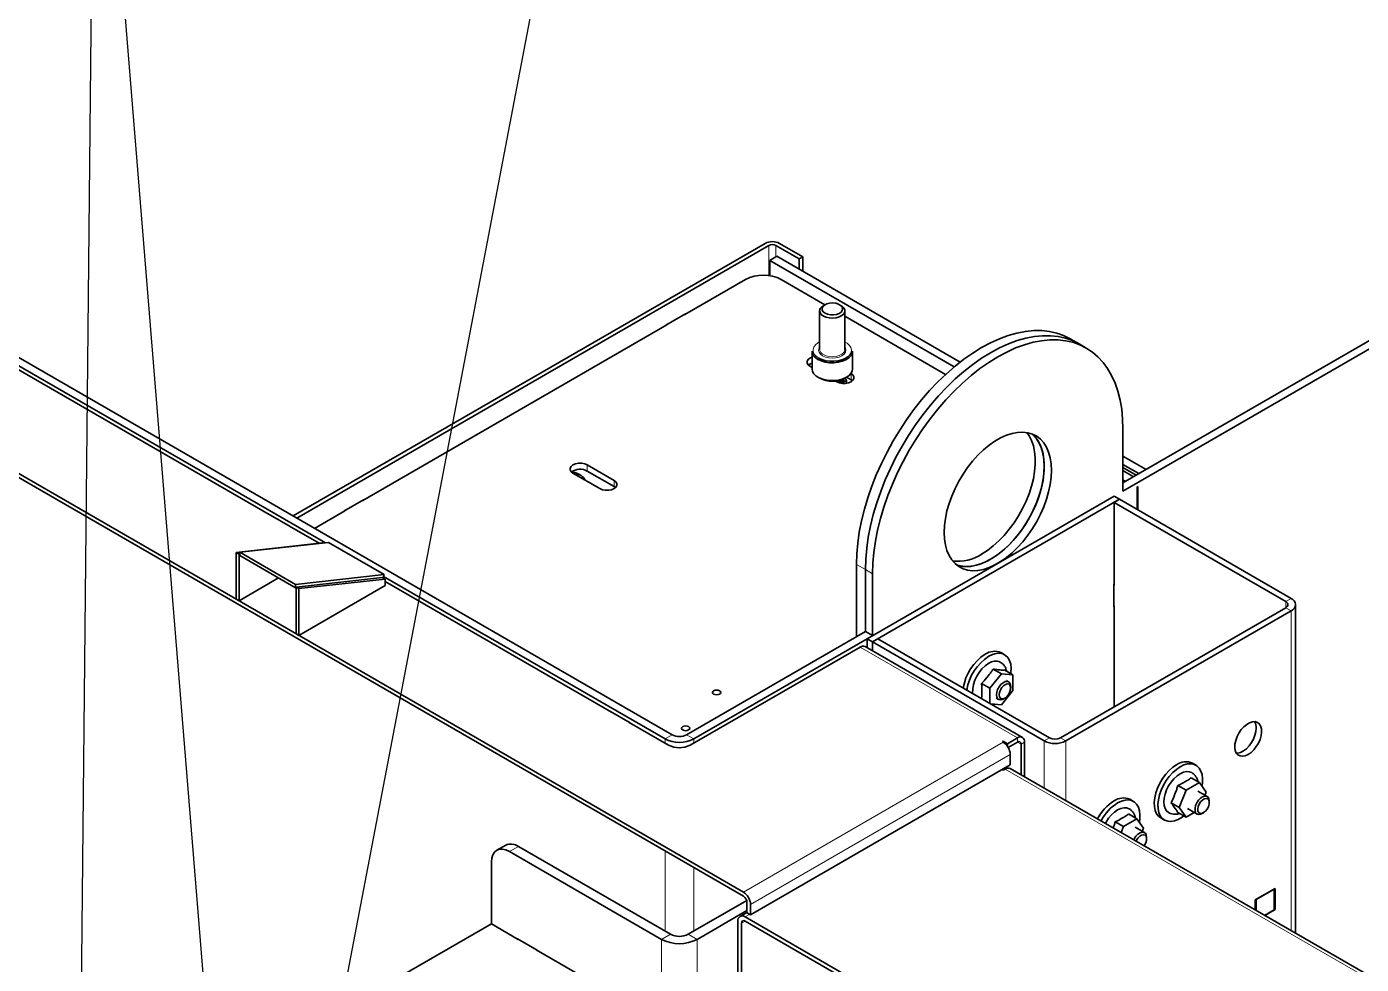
# Paper-space layout 'Blatt1' of a CAD drawing. Header units: millimetres. Extents: x 0 to 1189, y 0 to 841.
# Drawn here: x 902.4 to 1008, y 680.8 to 754.9 of the extents above; entities that cross this region are included whole.
import ezdxf

# ---------------------------------------------------------------- set-up
doc = ezdxf.new("R2010")
doc.units = ezdxf.units.MM
doc.layers.add('BESCHRIFTUNG', color=5, linetype='Continuous')
doc.dimstyles.new('SLDDIMSTYLE0', dxfattribs={"dimtxt": 0.18, "dimasz": 0.7, "dimexe": 0, "dimexo": 0.0625, "dimgap": 0, "dimtad": 0, "dimtih": 1, "dimtoh": 1, "dimdec": 0, "dimrnd": 1e-09, "dimzin": 0, "dimdsep": 46, "dimtxsty": 'Standard', "dimblk1": 'DOT', "dimblk2": 'DOT', "dimsah": 1, "dimcen": 0.09, "dimadec": 0, "dimazin": 0, "dimtfac": 0.7, "dimtdec": 0, "dimtofl": 0, "dimtmove": 0, "dimatfit": 3, "dimldrblk": 'DOT', "dimfxl": 1, "dimfrac": 2, "dimtolj": 1, "dimtzin": 0, "dimarcsym": 0})

# ---------------------------------------------------------------- blocks, each defined once
blk = doc.blocks.new('_Dot')
at = {"color": 0, "linetype": 'ByBlock', "lineweight": -2}
blk.add_line((-0.5, 0), (-1, 0), dxfattribs=at)
at = {"color": 0, "linetype": 'ByBlock', "const_width": 0.5}
blk.add_lwpolyline([(-0.25, 0, 1), (0.25, 0, 1)], format="xyb", close=True, dxfattribs=at)

psp = doc.layouts.new('Blatt1')

# ---------------------------------------------------------------- linework, layer by layer
at = {"color": 7, "linetype": 'Continuous', "lineweight": 35}
for p, q in [((989.124, 718.859), (1047.107, 752.332)), ((989.124, 718.206), (1047.672, 752.005)), ((867.219, 748.74), (953.486, 698.939)), ((869.937, 737.994), (959.115, 686.513)), ((869.937, 737.668), (959.115, 686.187)), ((960.839, 737.789), (923.513, 716.241)), ((961.122, 737.626), (923.796, 716.078)), ((961.688, 737.626), (963.526, 736.565)), ((963.809, 736.728), (961.971, 737.789)), ((961.193, 736.442), (961.759, 736.769)), ((976.249, 728.404), (961.759, 736.769)), ((963.809, 736.728), (963.526, 736.565)), ((963.526, 735.748), (963.526, 736.565)), ((963.809, 735.585), (963.809, 736.728)), ((888.583, 735.753), (926.065, 714.116)), ((961.193, 736.442), (961.193, 735.234)), ((961.193, 736.442), (975.777, 728.023)), ((959.284, 734.932), (954.476, 732.156)), ((965.565, 732.938), (962.112, 734.932)), ((965.143, 732.455), (965.143, 729.405)), ((965.566, 732.939), (965.436, 732.864)), ((966.85, 732.864), (966.72, 732.939)), ((967.143, 729.405), (967.143, 732.455)), ((953.061, 731.339), (929.02, 717.461)), ((952.991, 731.315), (954.546, 732.213)), ((952.991, 731.299), (952.991, 731.315)), ((953.047, 731.348), (953.061, 731.339)), ((954.476, 732.156), (954.461, 732.164)), ((954.546, 732.213), (954.546, 732.197)), ((975.105, 727.431), (967.143, 732.028)), ((921.807, 716.247), (896.351, 730.942)), ((985.658, 729.842), (984.951, 730.25)), ((964.543, 729.274), (964.543, 727.87)), ((965.143, 729.405), (965.144, 729.379)), ((967.743, 727.87), (967.743, 729.274)), ((986.224, 729.515), (985.658, 729.842)), ((964.375, 728.074), (964.543, 727.977)), ((965.011, 727.217), (965.153, 727.135)), ((967.133, 727.135), (967.274, 727.217)), ((967.258, 726.962), (967.168, 727.156)), ((967.628, 727.012), (967.274, 727.217)), ((967.628, 727.502), (967.616, 727.509)), ((966.39, 726.911), (966.496, 726.849)), ((967.258, 726.962), (966.855, 726.73)), ((967.258, 726.962), (967.258, 726.728)), ((967.74, 726.931), (967.628, 727.012)), ((989.124, 723.105), (989.124, 718.206)), ((990.953, 719.915), (989.124, 720.971)), ((948.889, 719.053), (946.768, 720.277)), ((948.889, 718.563), (946.768, 719.787)), ((989.124, 720.318), (990.387, 719.589)), ((989.124, 720.073), (990.175, 719.466)), ((989.124, 719.828), (989.963, 719.344)), ((945.637, 719.624), (947.758, 718.399)), ((946.283, 719.437), (946, 719.6)), ((989.124, 719.093), (989.326, 718.976)), ((949.002, 718.481), (948.889, 718.563)), ((968.9, 706.537), (988.417, 717.803)), ((969.325, 706.292), (988.841, 717.558)), ((988.841, 717.558), (988.417, 717.803)), ((988.841, 717.558), (988.417, 717.313)), ((988.841, 717.558), (1002.417, 709.721)), ((990.312, 718.565), (990.255, 718.533)), ((990.255, 718.533), (990.255, 716.742)), ((990.312, 716.709), (990.312, 718.565)), ((927.605, 716.644), (925.211, 715.262)), ((927.535, 716.62), (929.09, 717.518)), ((927.535, 716.603), (927.535, 716.62)), ((927.591, 716.652), (927.605, 716.644)), ((929.02, 717.461), (929.006, 717.469)), ((929.09, 717.518), (929.09, 717.501)), ((988.417, 717.313), (1001.993, 709.476)), ((988.417, 710.781), (988.417, 717.313)), ((921.736, 716.288), (921.736, 716.304)), ((921.736, 716.304), (923.292, 715.406)), ((921.821, 716.255), (921.807, 716.247)), ((923.221, 715.43), (923.236, 715.438)), ((925.563, 714.079), (923.221, 715.43)), ((923.292, 715.406), (923.292, 715.389)), ((925.838, 714.109), (919.022, 713.354)), ((919.022, 713.354), (919.022, 709.659)), ((919.234, 713.232), (919.022, 713.354)), ((919.304, 713.367), (926.315, 714.143)), ((919.304, 713.103), (919.304, 713.367)), ((923.689, 710.836), (919.304, 713.367)), ((925.865, 714.093), (925.838, 714.109)), ((930.699, 711.612), (926.315, 714.143)), ((919.304, 713.24), (919.234, 713.232)), ((919.234, 713.232), (919.234, 709.536)), ((923.689, 710.572), (919.304, 713.103)), ((968.052, 706.695), (968.052, 712.41)), ((919.234, 709.536), (922.358, 711.34)), ((930.699, 711.612), (923.689, 710.836)), ((923.759, 710.619), (930.575, 711.374)), ((923.971, 710.497), (930.787, 711.252)), ((930.575, 711.374), (930.787, 711.252)), ((930.622, 711.347), (930.699, 711.612)), ((930.656, 711.465), (952.92, 698.612)), ((930.787, 711.252), (930.787, 710.736)), ((968.759, 707.103), (968.759, 712.002)), ((969.325, 706.782), (969.325, 711.676)), ((923.689, 710.836), (923.689, 710.572)), ((923.689, 710.572), (923.759, 710.58)), ((923.759, 710.619), (923.759, 706.924)), ((923.971, 710.497), (923.759, 710.619)), ((923.971, 706.801), (930.787, 710.736)), ((923.971, 710.497), (923.971, 706.801)), ((948.677, 700.735), (930.787, 711.063)), ((988.403, 710.854), (988.417, 710.863)), ((988.403, 709.058), (988.403, 710.854)), ((988.403, 710.789), (988.417, 710.781)), ((919.234, 709.536), (919.022, 709.659)), ((988.417, 709.148), (988.403, 709.156)), ((988.417, 701.148), (988.417, 709.148)), ((1002.769, 683.252), (1002.769, 709.231)), ((1001.993, 708.986), (984.174, 698.699)), ((984.598, 698.454), (1002.417, 708.741)), ((988.417, 709.066), (988.403, 709.058)), ((954.617, 698.939), (968.759, 707.103)), ((969.32, 706.779), (968.759, 707.103)), ((923.971, 706.801), (923.759, 706.924)), ((955.183, 698.612), (968.9, 706.532)), ((969.325, 706.292), (968.9, 706.537)), ((968.9, 705.822), (968.9, 706.537)), ((969.749, 706.537), (969.325, 706.292)), ((969.325, 705.577), (969.325, 706.292)), ((969.325, 706.292), (982.901, 698.454)), ((969.749, 706.537), (983.325, 698.699)), ((968.335, 705.878), (954.9, 698.122)), ((981.18, 698.734), (968.735, 705.918)), ((979.767, 705.272), (979.484, 705.435)), ((978.858, 704.136), (979.507, 703.761)), ((979.414, 704.073), (979.275, 704.085)), ((979.777, 704.053), (980.426, 703.679)), ((977.938, 702.992), (978.588, 702.617)), ((978.495, 703.635), (978.355, 703.461)), ((979.507, 703.761), (978.588, 702.617)), ((980.426, 703.679), (979.507, 703.761)), ((980.081, 703.127), (979.907, 703.228)), ((980.426, 702.453), (980.426, 703.679)), ((977.966, 702.457), (977.966, 702.27)), ((978.588, 702.617), (978.588, 701.434)), ((979.107, 701.842), (979.282, 701.741)), ((979.507, 701.309), (980.426, 702.453)), ((979.682, 701.781), (979.79, 701.844)), ((980.247, 702.636), (980.247, 702.761)), ((948.607, 700.776), (948.607, 700.792)), ((948.607, 700.792), (950.162, 699.894)), ((948.691, 700.743), (948.677, 700.735)), ((978.675, 701.384), (979.507, 701.309)), ((978.842, 701.287), (978.931, 701.361)), ((950.091, 699.919), (950.106, 699.927)), ((953.203, 698.122), (950.091, 699.919)), ((950.162, 699.894), (950.162, 699.878)), ((979.988, 698.237), (980.78, 698.694)), ((979.592, 698.4), (979.649, 698.433)), ((979.649, 698.367), (979.592, 698.4)), ((979.649, 698.433), (979.988, 698.237)), ((979.649, 698.367), (979.649, 698.433)), ((979.988, 698.041), (979.988, 698.237)), ((980.049, 697.945), (980.78, 698.367)), ((981.063, 698.204), (981.063, 695.783)), ((981.346, 698.367), (981.346, 695.619)), ((959.68, 684.717), (980.214, 696.571)), ((980.214, 696.571), (980.214, 697.388)), ((994.899, 696.536), (994.616, 696.699)), ((979.57, 696.199), (979.655, 696.15)), ((979.655, 696.15), (979.806, 696.237)), ((1085.107, 635.719), (980.206, 696.277)), ((994.521, 695.542), (995.17, 695.167)), ((993.261, 694.334), (993.18, 694.126)), ((993.459, 694.929), (994.108, 694.555)), ((994.108, 694.555), (993.578, 693.187)), ((994.098, 695.267), (993.936, 695.174)), ((995.17, 695.167), (994.108, 694.555)), ((995.779, 694.065), (995.039, 694.492)), ((995.701, 694.412), (995.17, 695.167)), ((995.605, 694.166), (995.701, 694.412)), ((989.949, 693.679), (989.667, 693.842)), ((992.928, 693.562), (993.578, 693.187)), ((995.945, 693.574), (995.945, 693.699)), ((989.148, 692.409), (988.986, 692.316)), ((990.22, 692.31), (989.159, 691.697)), ((989.571, 692.685), (990.22, 692.31)), ((990.751, 691.555), (990.22, 692.31)), ((992.116, 692.369), (992.399, 692.206)), ((993.18, 693.226), (993.261, 693.111)), ((993.459, 692.806), (994.108, 692.432)), ((993.578, 693.187), (994.108, 692.432)), ((994.108, 692.432), (994.759, 692.807)), ((994.239, 693.107), (994.979, 692.679)), ((995.379, 692.719), (995.488, 692.782)), ((988.509, 692.072), (989.159, 691.697)), ((989.159, 691.697), (988.972, 691.217)), ((990.829, 691.208), (990.089, 691.635)), ((990.655, 691.308), (990.751, 691.555)), ((940.323, 690.218), (939.616, 689.81)), ((953.344, 683.18), (941.323, 690.119)), ((990.995, 690.716), (990.995, 690.841)), ((952.637, 682.772), (940.616, 689.711)), ((939.202, 683.987), (939.202, 688.894)), ((1001.145, 686.793), (999.589, 685.894)), ((999.589, 685.894), (999.589, 685.088)), ((999.66, 685.919), (999.646, 685.927)), ((1001.074, 686.735), (999.66, 685.919)), ((999.66, 685.919), (999.66, 685.047)), ((1001.074, 686.735), (1001.06, 686.744)), ((1001.074, 685.102), (1001.074, 686.735)), ((1001.145, 685.127), (1001.145, 686.793)), ((959.373, 685.844), (954.758, 683.18)), ((959.397, 685.041), (955.465, 682.772)), ((959.397, 684.901), (958.846, 684.583)), ((959.397, 684.88), (959.397, 685.697)), ((959.397, 684.88), (959.68, 684.717)), ((959.68, 684.717), (959.68, 685.534)), ((1000.319, 684.666), (1001.074, 685.102)), ((1000.333, 684.658), (1001.145, 685.127)), ((1001.074, 685.168), (1001.145, 685.127)), ((939.195, 683.991), (930.795, 679.142)), ((941.316, 682.766), (939.195, 683.991)), ((958.68, 684.216), (958.68, 674.026)), ((958.963, 684.053), (958.963, 673.863)), ((1056.905, 628.166), (959.246, 684.543)), ((1056.905, 627.839), (959.246, 684.216)), ((941.253, 682.811), (942.808, 681.913)), ((941.253, 682.803), (941.253, 682.811)), ((941.316, 682.766), (941.323, 682.771)), ((942.738, 681.954), (942.73, 681.95)), ((952.637, 676.231), (942.73, 681.95)), ((942.808, 681.913), (942.808, 681.905))]:
    psp.add_line(p, q, dxfattribs=at)
at = {"color": 8, "linetype": 'Continuous', "lineweight": 18}
for p, q in [((961.122, 737.626), (961.122, 735.244)), ((961.688, 736.728), (961.688, 737.626)), ((967.628, 727.012), (967.628, 727.502)), ((946.768, 719.787), (946.768, 720.277)), ((948.889, 718.563), (948.889, 719.053)), ((968.052, 712.41), (968.759, 712.002)), ((969.325, 711.676), (968.759, 712.002)), ((1001.993, 709.476), (1002.417, 709.721)), ((1001.993, 709.476), (1001.993, 708.986)), ((1001.993, 708.986), (1002.417, 708.741)), ((1002.417, 683.455), (1002.417, 708.741)), ((980.78, 698.694), (968.335, 705.878)), ((952.92, 698.612), (953.486, 698.939)), ((952.92, 698.612), (952.92, 698.286)), ((954.617, 698.939), (955.183, 698.612)), ((955.183, 698.612), (955.183, 698.286)), ((980.78, 698.367), (980.78, 698.694)), ((983.325, 698.699), (982.901, 698.454)), ((984.174, 698.699), (984.598, 698.454)), ((959.115, 686.513), (979.649, 698.367)), ((980.78, 698.367), (981.063, 698.204)), ((981.063, 698.204), (981.346, 698.367)), ((982.901, 694.721), (982.901, 698.454)), ((984.598, 693.742), (984.598, 698.454)), ((959.68, 685.534), (980.214, 697.388)), ((1084.731, 635.666), (979.806, 696.237)), ((941.323, 690.119), (940.616, 689.711)), ((952.92, 689.763), (952.92, 683.425)), ((955.183, 688.457), (955.183, 683.425)), ((958.963, 684.053), (959.246, 684.216)), ((959.614, 684.755), (959.246, 684.543)), ((952.637, 682.772), (953.344, 683.18)), ((952.637, 682.772), (952.637, 676.231)), ((955.465, 682.772), (954.758, 683.18)), ((955.465, 676.231), (955.465, 682.772))]:
    psp.add_line(p, q, dxfattribs=at)
at = {"color": 7, "linetype": 'Continuous', "lineweight": 35, "flags": 128}
for points in [[(965.436, 732.047), (965.271, 732.172), (965.171, 732.319), (965.143, 732.475), (965.19, 732.63), (965.307, 732.772), (965.436, 732.864)], [(965.566, 732.273), (965.761, 732.189), (965.991, 732.143), (966.234, 732.138), (966.469, 732.174), (966.675, 732.249), (966.834, 732.355), (966.931, 732.484), (966.958, 732.623), (966.913, 732.761), (966.799, 732.885), (966.627, 732.985), (966.412, 733.05), (966.173, 733.076), (965.932, 733.061), (965.709, 733.005), (965.524, 732.913), (965.395, 732.794), (965.332, 732.658), (965.341, 732.518), (965.421, 732.386), (965.566, 732.273)], [(966.85, 732.864), (966.94, 732.804), (967.073, 732.667), (967.138, 732.514), (967.128, 732.357), (967.046, 732.207), (966.896, 732.076), (966.691, 731.973), (966.445, 731.905), (966.177, 731.878), (965.906, 731.895), (965.653, 731.952), (965.436, 732.047)], [(968.052, 712.41), (968.077, 713.241), (968.153, 714.096), (968.278, 714.971), (968.453, 715.863), (968.676, 716.766), (968.947, 717.676), (969.263, 718.588), (969.623, 719.498), (970.027, 720.401), (970.47, 721.292), (970.951, 722.168), (971.469, 723.022), (972.019, 723.852), (972.599, 724.652), (973.207, 725.42), (973.839, 726.15), (974.492, 726.839), (975.162, 727.484), (975.847, 728.081), (976.543, 728.627), (977.245, 729.12), (977.951, 729.557), (978.658, 729.935), (979.36, 730.254), (980.056, 730.51), (980.74, 730.704), (981.411, 730.833), (982.064, 730.898), (982.696, 730.897), (983.304, 730.832), (983.884, 730.702), (984.434, 730.507), (984.951, 730.25)], [(968.759, 712.002), (968.784, 712.832), (968.86, 713.687), (968.985, 714.563), (969.16, 715.454), (969.383, 716.357), (969.654, 717.268), (969.97, 718.18), (970.331, 719.09), (970.734, 719.993), (971.177, 720.884), (971.659, 721.759), (972.176, 722.614), (972.726, 723.444), (973.307, 724.244), (973.914, 725.012), (974.546, 725.742), (975.199, 726.431), (975.87, 727.076), (976.554, 727.673), (977.25, 728.219), (977.952, 728.712), (978.659, 729.149), (979.365, 729.527), (980.067, 729.846), (980.763, 730.102), (981.448, 730.296), (982.118, 730.425), (982.771, 730.49), (983.403, 730.489), (984.011, 730.424), (984.591, 730.293), (985.141, 730.099), (985.658, 729.842)], [(968.759, 712.002), (968.784, 712.832), (968.86, 713.687), (968.985, 714.563), (969.16, 715.454), (969.383, 716.357), (969.654, 717.268), (969.97, 718.18), (970.331, 719.09), (970.734, 719.993), (971.177, 720.884), (971.659, 721.759), (972.176, 722.614), (972.726, 723.444), (973.307, 724.244), (973.914, 725.012), (974.546, 725.742), (975.199, 726.431), (975.87, 727.076), (976.554, 727.673), (977.25, 728.219), (977.952, 728.712), (978.659, 729.149), (979.365, 729.527), (980.067, 729.846), (980.763, 730.102), (981.448, 730.296), (982.118, 730.425), (982.771, 730.49), (983.403, 730.489), (984.011, 730.424), (984.591, 730.293), (985.141, 730.099), (985.658, 729.842)], [(967.743, 729.274), (967.714, 729.1), (967.613, 728.909), (967.442, 728.735), (967.211, 728.587), (966.93, 728.47), (966.612, 728.391), (966.273, 728.354), (965.927, 728.359), (965.591, 728.407), (965.281, 728.496), (965.011, 728.621)], [(969.325, 711.676), (969.35, 712.506), (969.426, 713.361), (969.551, 714.236), (969.726, 715.128), (969.949, 716.031), (970.219, 716.941), (970.536, 717.853), (970.896, 718.763), (971.299, 719.666), (971.743, 720.558), (972.224, 721.433), (972.741, 722.288), (973.292, 723.117), (973.872, 723.918), (974.48, 724.685), (975.112, 725.415), (975.765, 726.104), (976.435, 726.749), (977.12, 727.346), (977.815, 727.892), (978.518, 728.385), (979.224, 728.822), (979.93, 729.201), (980.633, 729.519), (981.329, 729.776), (982.013, 729.969), (982.684, 730.098), (983.337, 730.163), (983.969, 730.163), (984.576, 730.097), (985.157, 729.967), (985.707, 729.772), (986.224, 729.515), (986.706, 729.196), (987.149, 728.816), (987.552, 728.379), (987.913, 727.885), (988.229, 727.338), (988.5, 726.74), (988.723, 726.095), (988.898, 725.405), (989.023, 724.674), (989.099, 723.906), (989.124, 723.105)], [(964.543, 728.801), (964.375, 728.727), (964.228, 728.61), (964.151, 728.473), (964.151, 728.328), (964.228, 728.191), (964.375, 728.074)], [(964.543, 728.311), (964.375, 728.237), (964.263, 728.155)], [(965.068, 728.719), (965.324, 728.6), (965.619, 728.516), (965.938, 728.47), (966.266, 728.465), (966.589, 728.501), (966.891, 728.576), (967.158, 728.686), (967.377, 728.828), (967.505, 728.951)], [(965.011, 727.217), (965.281, 727.091), (965.591, 727.003), (965.927, 726.955), (966.273, 726.949), (966.612, 726.987), (966.93, 727.066), (967.211, 727.182), (967.442, 727.331), (967.613, 727.505), (967.714, 727.696), (967.743, 727.87)], [(966.496, 726.849), (966.699, 726.764), (966.937, 726.72), (967.187, 726.72), (967.425, 726.764), (967.628, 726.849), (967.775, 726.966), (967.852, 727.104), (967.852, 727.248), (967.775, 727.385), (967.628, 727.502)], [(974.982, 714.941), (975.006, 715.485), (975.081, 716.052), (975.204, 716.634), (975.374, 717.225), (975.589, 717.818), (975.847, 718.406), (976.144, 718.982), (976.478, 719.539), (976.843, 720.071), (977.237, 720.572), (977.654, 721.035), (978.089, 721.456), (978.538, 721.829), (978.995, 722.15), (979.454, 722.415), (979.911, 722.621), (980.359, 722.766), (980.795, 722.848), (981.212, 722.866), (981.605, 722.82), (981.971, 722.71), (982.304, 722.538), (982.602, 722.305), (982.86, 722.015), (983.075, 721.671), (983.245, 721.276), (983.368, 720.836), (983.442, 720.355), (983.467, 719.84), (983.442, 719.296), (983.368, 718.729), (983.245, 718.147), (983.075, 717.556), (982.86, 716.963), (982.602, 716.375), (982.304, 715.799), (981.971, 715.242), (981.605, 714.71), (981.212, 714.209), (980.795, 713.746), (980.359, 713.325), (979.911, 712.952), (979.454, 712.631), (978.995, 712.366), (978.538, 712.16), (978.089, 712.015), (977.654, 711.933), (977.237, 711.915), (976.843, 711.961), (976.478, 712.071), (976.144, 712.243), (975.847, 712.476), (975.589, 712.766), (975.374, 713.111), (975.204, 713.505), (975.081, 713.945), (975.006, 714.426), (974.982, 714.941)], [(981.519, 722.836), (981.7, 722.584), (981.893, 722.214), (982.039, 721.796), (982.138, 721.335), (982.188, 720.836), (982.188, 720.306), (982.138, 719.75), (982.039, 719.175), (981.893, 718.587), (981.7, 717.994), (981.463, 717.403), (981.185, 716.82), (980.869, 716.253), (980.519, 715.707), (980.139, 715.19), (979.733, 714.707), (979.306, 714.265), (978.864, 713.867), (978.41, 713.52), (977.951, 713.226)], [(981.928, 722.727), (982.036, 722.632), (982.294, 722.342), (982.509, 721.997), (982.679, 721.602), (982.802, 721.162), (982.876, 720.682), (982.901, 720.166), (982.876, 719.622), (982.802, 719.056), (982.679, 718.474), (982.509, 717.883), (982.294, 717.29), (982.036, 716.702), (981.739, 716.126), (981.405, 715.569), (981.039, 715.037), (980.646, 714.536), (980.229, 714.072), (979.794, 713.652), (979.345, 713.279), (978.888, 712.958), (978.429, 712.692), (977.972, 712.486), (977.524, 712.341), (977.088, 712.259), (976.671, 712.241), (976.278, 712.288), (975.955, 712.381)], [(981.928, 722.727), (982.17, 722.494), (982.407, 722.176), (982.6, 721.806), (982.747, 721.388), (982.845, 720.927), (982.895, 720.428), (982.895, 719.897), (982.845, 719.341), (982.747, 718.766), (982.6, 718.179), (982.407, 717.586), (982.17, 716.995), (981.892, 716.412), (981.576, 715.845), (981.226, 715.299), (980.846, 714.782), (980.44, 714.299), (980.013, 713.856), (979.571, 713.459), (979.117, 713.111), (978.659, 712.818)], [(946.768, 720.277), (946.566, 720.362), (946.328, 720.407), (946.077, 720.407), (945.839, 720.362), (945.637, 720.277), (945.49, 720.16), (945.412, 720.023), (945.412, 719.878), (945.49, 719.741), (945.637, 719.624)], [(945.543, 719.689), (945.786, 719.679), (946, 719.6)], [(947.758, 718.399), (947.961, 718.314), (948.199, 718.27), (948.449, 718.27), (948.687, 718.314), (948.889, 718.399), (949.036, 718.516), (949.114, 718.654), (949.114, 718.798), (949.036, 718.936), (948.889, 719.053)], [(978.659, 712.818), (978.2, 712.582), (977.747, 712.406), (977.304, 712.292), (976.877, 712.242), (976.471, 712.256), (976.091, 712.335), (975.955, 712.381)], [(980.26, 703.774), (980.271, 703.859), (980.283, 704.213), (980.245, 704.534), (980.157, 704.815), (980.022, 705.046), (979.844, 705.221), (979.628, 705.336), (979.379, 705.386), (979.106, 705.371), (978.816, 705.291), (978.517, 705.148)], [(979.116, 702.108), (979.141, 702.315), (979.214, 702.532), (979.329, 702.741), (979.475, 702.923), (979.639, 703.061), (979.807, 703.144), (979.964, 703.163), (980.096, 703.118), (980.191, 703.012), (980.241, 702.855), (980.247, 702.761)], [(979.333, 702.108), (979.358, 701.951), (979.429, 701.839), (979.54, 701.785), (979.678, 701.795), (979.828, 701.867), (979.974, 701.994), (980.1, 702.162), (980.192, 702.353), (980.241, 702.545), (980.241, 702.719), (980.192, 702.855), (980.1, 702.939), (979.974, 702.961), (979.828, 702.92), (979.678, 702.819), (979.54, 702.669), (979.429, 702.488), (979.358, 702.293), (979.333, 702.108)], [(956.759, 702.426), (956.688, 702.365), (956.663, 702.292), (956.688, 702.219), (956.759, 702.157), (956.867, 702.116), (956.993, 702.101), (957.119, 702.116), (957.226, 702.157), (957.298, 702.219), (957.323, 702.292), (957.298, 702.365), (957.226, 702.426), (957.119, 702.468), (956.993, 702.482), (956.867, 702.468), (956.759, 702.426)], [(979.682, 701.781), (979.639, 701.759), (979.475, 701.707), (979.329, 701.72), (979.214, 701.797), (979.141, 701.93), (979.116, 702.108)], [(954.313, 699.593), (954.241, 699.532), (954.216, 699.459), (954.241, 699.386), (954.313, 699.324), (954.42, 699.283), (954.546, 699.268), (954.673, 699.283), (954.78, 699.324), (954.851, 699.386), (954.876, 699.459), (954.851, 699.532), (954.78, 699.593), (954.673, 699.635), (954.546, 699.649), (954.42, 699.635), (954.313, 699.593)], [(999.023, 697.391), (999.251, 697.552), (999.469, 697.762), (999.665, 698.012), (999.832, 698.29), (999.96, 698.583), (1000.045, 698.879), (1000.082, 699.161), (1000.07, 699.419), (1000.009, 699.638), (999.901, 699.81), (999.753, 699.927), (999.57, 699.981), (999.362, 699.972), (999.138, 699.9), (998.909, 699.768), (998.685, 699.581), (998.476, 699.35), (998.294, 699.084), (998.145, 698.797), (998.038, 698.501), (997.977, 698.21), (997.964, 697.939), (998.001, 697.699), (998.086, 697.502), (998.215, 697.357), (998.381, 697.271), (998.578, 697.248), (998.795, 697.288), (999.023, 697.391)], [(998.092, 697.493), (998.206, 697.497), (998.427, 697.553), (998.656, 697.671), (998.883, 697.845), (999.096, 698.066), (999.286, 698.324), (999.443, 698.607), (999.562, 698.903), (999.635, 699.196), (999.66, 699.473)], [(993.366, 696.576), (993.068, 696.374), (992.777, 696.119), (992.504, 695.819), (992.256, 695.481), (992.039, 695.117), (991.861, 694.735), (991.726, 694.348), (991.638, 693.967), (991.6, 693.601), (991.613, 693.263), (991.676, 692.961), (991.788, 692.704), (991.945, 692.5), (992.116, 692.369)], [(995.368, 694.886), (995.403, 695.124), (995.415, 695.477), (995.377, 695.799), (995.29, 696.079), (995.155, 696.31), (994.976, 696.486), (994.76, 696.6), (994.511, 696.651), (994.238, 696.636), (993.948, 696.555), (993.649, 696.412)], [(993.649, 696.412), (993.35, 696.21), (993.06, 695.956), (992.787, 695.655), (992.539, 695.318), (992.322, 694.954), (992.144, 694.572), (992.009, 694.185), (991.921, 693.803), (991.883, 693.438), (991.896, 693.099), (991.959, 692.797), (992.071, 692.541), (992.228, 692.337), (992.426, 692.191), (992.659, 692.108), (992.921, 692.09), (993.204, 692.138), (993.499, 692.25), (993.799, 692.423), (993.943, 692.527)], [(992.238, 695.455), (992.109, 695.26), (992.005, 695.051)], [(994.565, 695.949), (994.562, 695.951), (994.366, 696.024), (994.143, 696.033), (993.901, 695.978), (993.649, 695.861), (993.397, 695.687), (993.155, 695.463), (992.932, 695.196), (992.737, 694.898), (992.576, 694.579), (992.457, 694.253), (992.384, 693.931), (992.359, 693.626), (992.384, 693.35), (992.457, 693.112), (992.576, 692.924), (992.732, 692.793)], [(990.418, 692.028), (990.453, 692.266), (990.466, 692.62), (990.428, 692.941), (990.34, 693.222), (990.205, 693.453), (990.027, 693.628), (989.81, 693.743), (989.562, 693.793), (989.288, 693.778), (988.998, 693.698), (988.699, 693.555)], [(995.379, 692.719), (995.253, 692.663), (995.096, 692.643), (994.965, 692.688), (994.87, 692.795), (994.82, 692.952), (994.82, 693.147), (994.87, 693.361), (994.965, 693.577), (995.096, 693.775)], [(995.259, 693.635), (995.143, 693.457), (995.064, 693.264), (995.031, 693.075), (995.048, 692.912), (995.112, 692.792), (995.217, 692.728), (995.351, 692.727), (995.5, 692.789), (995.648, 692.908), (995.778, 693.07), (995.877, 693.258), (995.934, 693.452), (995.942, 693.63), (995.901, 693.774), (995.815, 693.867), (995.694, 693.9), (995.551, 693.869), (995.4, 693.777), (995.259, 693.635)], [(995.096, 693.775), (995.253, 693.936), (995.422, 694.048), (995.586, 694.1), (995.732, 694.087), (995.847, 694.01), (995.92, 693.877), (995.945, 693.699)], [(987.289, 692.597), (987.16, 692.403), (987.102, 692.296)], [(989.616, 693.092), (989.612, 693.094), (989.416, 693.166), (989.193, 693.175), (988.951, 693.12), (988.699, 693.004), (988.448, 692.83), (988.206, 692.605), (987.983, 692.339), (987.787, 692.04), (987.729, 691.935)], [(990.147, 690.917), (990.304, 691.079), (990.472, 691.191), (990.636, 691.242), (990.782, 691.229), (990.897, 691.153), (990.97, 691.019), (990.995, 690.841)], [(989.974, 690.639), (990.015, 690.72), (990.147, 690.917)], [(990.309, 690.777), (990.193, 690.6), (990.16, 690.531)], [(990.795, 690.164), (990.829, 690.212), (990.927, 690.401), (990.984, 690.594), (990.992, 690.773), (990.951, 690.916), (990.866, 691.009), (990.744, 691.042), (990.601, 691.011), (990.45, 690.92), (990.309, 690.777)], [(940.616, 689.711), (940.34, 689.839), (940.075, 689.899), (939.831, 689.889), (939.616, 689.81), (939.44, 689.664), (939.31, 689.457), (939.229, 689.197), (939.202, 688.894)]]:
    psp.add_lwpolyline(points, dxfattribs=at)
at = {"color": 8, "linetype": 'Continuous', "lineweight": 18, "flags": 128}
for points in [[(965.143, 730), (965.011, 729.925), (964.82, 729.771), (964.69, 729.597), (964.628, 729.411), (964.637, 729.221), (964.716, 729.037), (964.862, 728.867), (965.068, 728.719)], [(965.379, 728.899), (965.207, 729.028), (965.1, 729.178), (965.063, 729.34), (965.1, 729.501), (965.143, 729.575)], [(967.143, 729.575), (967.186, 729.501), (967.223, 729.34), (967.186, 729.178), (967.078, 729.028), (966.906, 728.899), (966.683, 728.8), (966.422, 728.737), (966.143, 728.716), (965.863, 728.737), (965.603, 728.8), (965.379, 728.899)], [(965.436, 728.997), (965.653, 728.902), (965.906, 728.844), (966.177, 728.828), (966.445, 728.855), (966.691, 728.922), (966.896, 729.025), (967.046, 729.157), (967.128, 729.307), (967.143, 729.405)], [(967.505, 728.951), (967.539, 728.993), (967.636, 729.174), (967.662, 729.363), (967.618, 729.551), (967.505, 729.729), (967.327, 729.889), (967.143, 730)], [(966.439, 726.882), (966.563, 726.93), (966.579, 726.939)]]:
    psp.add_lwpolyline(points, dxfattribs=at)
at = {"color": 7, "linetype": 'Continuous', "lineweight": 35}
for centre, radius, start, end in [((961.405, 736.698), 1.23, 62.60967, 117.39033), ((961.405, 737.08), 0.615, 62.60967, 117.39033), ((960.698, 732.202), 3.074, 62.60967, 117.39033), ((965.331, 729.345), 0.791, 185.13029, 246.18985), ((965.331, 727.94), 0.791, 185.13029, 246.18985), ((966.143, 729.028), 2.137, 242.3983, 297.60707), ((966.429, 727.425), 0.668, 287.45153, 327.22481), ((966.592, 727.2), 0.503, 293.89135, 349.65488), ((946.209, 718.789), 1.144, 60.75233, 126.75437), ((945.906, 718.784), 0.747, 22.572, 97.43337), ((976.047, 716.135), 3.478, 263.55808, 303.21447), ((1001.9, 709.231), 0.262, 290.78342, 69.21658), ((1002.231, 709.231), 0.524, 290.78342, 69.21658), ((968.569, 705.551), 0.402, 65.69288, 125.61758), ((980.351, 702.033), 3.902, 122.85133, 171.02802), ((980.634, 701.87), 3.902, 122.85133, 171.02802), ((978.967, 704.284), 1.261, 65.79383, 125.51663), ((979.957, 702.284), 2.724, 121.89509, 181.4203), ((979.052, 703.849), 0.919, 65.99465, 125.59124), ((998.759, 699.518), 0.902, 357.18254, 31.18289), ((954.051, 700.796), 2.459, 242.60967, 297.39033), ((954.051, 700.031), 1.23, 242.60967, 297.39033), ((981.001, 698.423), 0.349, 350.78596, 129.20329), ((983.75, 699.518), 0.922, 242.60967, 297.39033), ((954.051, 699.76), 1.844, 242.60967, 297.39033), ((978.986, 697.332), 1.229, 2.60548, 57.39452), ((980.89, 698.232), 0.175, 350.78596, 129.20329), ((983.75, 700.092), 1.844, 242.60967, 297.39033), ((994.099, 695.549), 1.261, 65.79383, 125.51663), ((980.041, 695.91), 0.402, 65.69288, 125.61758), ((990.379, 690.602), 3.683, 122.20065, 152.66155), ((990.662, 690.438), 3.683, 122.20065, 152.66155), ((989.149, 692.691), 1.261, 65.79383, 125.51663), ((940.737, 689.301), 1.006, 54.38242, 114.30712), ((958.452, 685.478), 1.229, 2.60548, 57.39452), ((958.783, 685.669), 0.615, 2.60548, 57.39452), ((959.025, 684.272), 0.349, 50.79671, 189.21404), ((959.136, 684.081), 0.175, 50.79671, 189.21404), ((954.051, 685.501), 3.074, 242.60967, 297.39033), ((954.051, 684.544), 1.537, 242.60967, 297.39033)]:
    psp.add_arc(centre, radius, start, end, dxfattribs=at)
at = {"color": 8, "linetype": 'Continuous', "lineweight": 18}
for centre, radius, start, end in [((965.646, 729.46), 0.509, 189.17573, 245.58276), ((979.298, 703.559), 0.527, 77.23434, 92.54662), ((980.065, 702.23), 2.107, 138.17114, 144.23972), ((979.191, 702.364), 1.229, 175.65249, 184.34751), ((995.183, 693.469), 2.108, 155.7602, 161.82844), ((994.63, 694.159), 1.229, 115.6491, 124.34553), ((989.68, 691.301), 1.229, 115.6491, 124.34553), ((993.648, 693.469), 0.527, 207.44562, 222.75572)]:
    psp.add_arc(centre, radius, start, end, dxfattribs=at)
at = {"color": 7, "linetype": 'Continuous', "lineweight": 35}
for points, knots in [([(978.858, 704.136), (978.803, 704.05), (978.694, 703.878), (978.562, 703.716), (978.495, 703.635)], [0, 0, 0, 0, 0.4966438, 1, 1, 1, 1]), ([(979.275, 704.085), (979.269, 704.086), (979.139, 704.097), (978.995, 704.117), (978.858, 704.136)], [0, 0, 0, 0, 0.0462555, 1, 1, 1, 1]), ([(979.777, 704.053), (979.723, 704.053), (979.613, 704.054), (979.481, 704.066), (979.414, 704.073)], [0, 0, 0, 0, 0.4966438, 1, 1, 1, 1]), ([(979.924, 703.968), (979.904, 704.047), (979.862, 704.206), (979.741, 704.414), (979.594, 704.583), (979.474, 704.653), (979.422, 704.683)], [0, 0, 0, 0, 0.2645796, 0.5369579, 0.7995233, 1, 1, 1, 1]), ([(978.355, 703.461), (978.349, 703.454), (978.219, 703.292), (978.076, 703.138), (977.938, 702.992)], [0, 0, 0, 0, 0.0462555, 1, 1, 1, 1]), ([(977.938, 702.992), (977.948, 702.901), (977.968, 702.717), (977.966, 702.544), (977.966, 702.457)], [0, 0, 0, 0, 0.4966438, 1, 1, 1, 1]), ([(977.966, 702.27), (977.968, 702.117), (977.97, 701.955), (977.946, 701.812), (977.945, 701.805)], [0, 0, 0, 0, 0.951208, 1, 1, 1, 1]), ([(994.521, 695.542), (994.456, 695.494), (994.327, 695.396), (994.174, 695.31), (994.098, 695.267)], [0, 0, 0, 0, 0.4966438, 1, 1, 1, 1]), ([(995.051, 695.236), (995.044, 695.273), (995.023, 695.394), (994.938, 695.578), (994.795, 695.772), (994.666, 695.897), (994.58, 695.937), (994.564, 695.944)], [0, 0, 0, 0, 0.122094, 0.4062828, 0.6773884, 0.9419124, 1, 1, 1, 1]), ([(993.459, 694.929), (993.432, 694.828), (993.377, 694.624), (993.3, 694.431), (993.261, 694.334)], [0, 0, 0, 0, 0.49664382, 1, 1, 1, 1]), ([(993.936, 695.174), (993.806, 695.097), (993.656, 695.008), (993.481, 694.938), (993.459, 694.929)], [0, 0, 0, 0, 0.8720972, 1, 1, 1, 1]), ([(993.18, 694.126), (993.177, 694.117), (993.102, 693.923), (993.013, 693.738), (992.928, 693.562)], [0, 0, 0, 0, 0.0462555, 1, 1, 1, 1]), ([(992.928, 693.562), (992.975, 693.503), (993.07, 693.385), (993.143, 693.279), (993.18, 693.226)], [0, 0, 0, 0, 0.4966438, 1, 1, 1, 1]), ([(988.986, 692.316), (988.856, 692.239), (988.707, 692.151), (988.532, 692.081), (988.509, 692.072)], [0, 0, 0, 0, 0.8720972, 1, 1, 1, 1]), ([(989.571, 692.685), (989.506, 692.636), (989.377, 692.539), (989.225, 692.453), (989.148, 692.409)], [0, 0, 0, 0, 0.4966438, 1, 1, 1, 1]), ([(990.101, 692.379), (990.095, 692.415), (990.073, 692.537), (989.988, 692.721), (989.846, 692.915), (989.716, 693.039), (989.63, 693.079), (989.614, 693.086)], [0, 0, 0, 0, 0.122094, 0.4062828, 0.6773884, 0.9419124, 1, 1, 1, 1]), ([(992.733, 692.801), (992.783, 692.772), (992.902, 692.702), (993.119, 692.658), (993.365, 692.656), (993.526, 692.699), (993.608, 692.72)], [0, 0, 0, 0, 0.18951732, 0.45732553, 0.72458203, 1, 1, 1, 1]), ([(993.261, 693.111), (993.265, 693.106), (993.34, 692.999), (993.401, 692.9), (993.459, 692.806)], [0, 0, 0, 0, 0.0462555, 1, 1, 1, 1]), ([(988.509, 692.072), (988.482, 691.971), (988.438, 691.801), (988.374, 691.641), (988.349, 691.576)], [0, 0, 0, 0, 0.599056, 1, 1, 1, 1])]:
    psp.add_open_spline(points, degree=3, knots=knots, dxfattribs=at)

# ---------------------------------------------------------------- leaders
at = {"layer": 'BESCHRIFTUNG'}
for points in [[(906.442, 645.034), (907.742, 774.127)], [(920.093, 634.727), (908.742, 774.127)], [(923.106, 655.311), (945.788, 774.127)]]:
    psp.add_leader(points, dimstyle='SLDDIMSTYLE0', dxfattribs=at)

doc.saveas('drawing.dxf')
